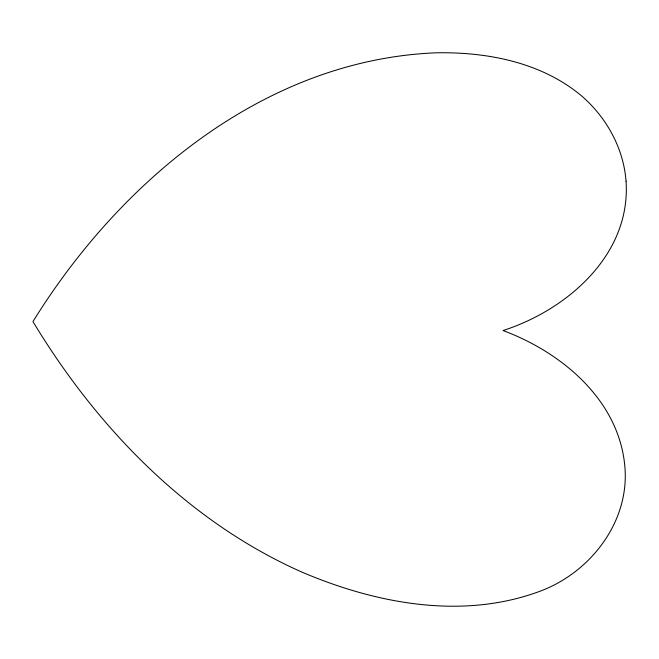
<?xml version="1.0" encoding="UTF-8"?>
<svg xmlns="http://www.w3.org/2000/svg" width="659" height="659" viewBox="0 0 659 659"><rect width="100%" height="100%" fill="white"/><g stroke="black" fill="none" stroke-linecap="round" stroke-linejoin="round"><path stroke-width="0.99" d="M626.05 181.241C631.083 254.522 567.391 309.837 503.031 330.546C561.476 352.26 618.348 399.593 624.74 465.287C630.366 520.643 591.288 571.831 540.792 590.942C462.972 620.284 375.852 603.743 301.501 571.921C187.23 521.088 96.898 427.518 32.95 321.584C119.889 181.101 264.621 59.73 436.052 52.811C487.083 51.847 541.047 62.177 581.213 95.58C606.338 117.145 623.562 147.995 626.05 181.241"/></g></svg>
